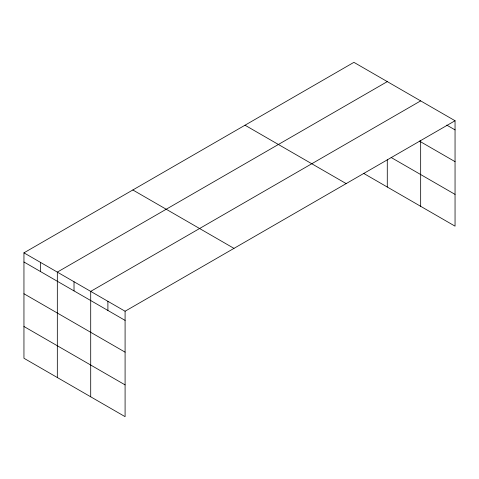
<?xml version="1.0" encoding="UTF-8"?>
<svg xmlns="http://www.w3.org/2000/svg" width="479" height="479" viewBox="0 0 479 479"><rect width="100%" height="100%" fill="white"/><g stroke="black" fill="none" stroke-linecap="round" stroke-linejoin="round"><path stroke-width="0.72" d="M455.05 120.738L125.091 311.236L125.091 416.658L23.95 358.262L23.95 252.84L353.909 62.342L455.05 120.738L455.05 226.16L363.537 173.32M387.283 81.616L57.324 272.114L57.324 377.53M420.664 100.883L90.705 291.382L90.705 396.804M446.769 125.109L455.05 129.887M419.376 141.06L455.05 161.657M391.133 157.489L455.05 194.39M245.02 125.211L346.161 183.601M132.839 189.977L233.98 248.373M23.95 252.84L125.091 311.236M23.95 261.995L125.091 320.385M23.95 293.759L125.091 352.155M23.95 326.492L125.091 384.888M420.664 140.359L420.664 206.305M387.283 159.597L387.283 187.032M107.901 301.309L107.901 310.458M74.017 281.748L74.017 290.897M40.637 262.48L40.637 271.629"/></g></svg>
